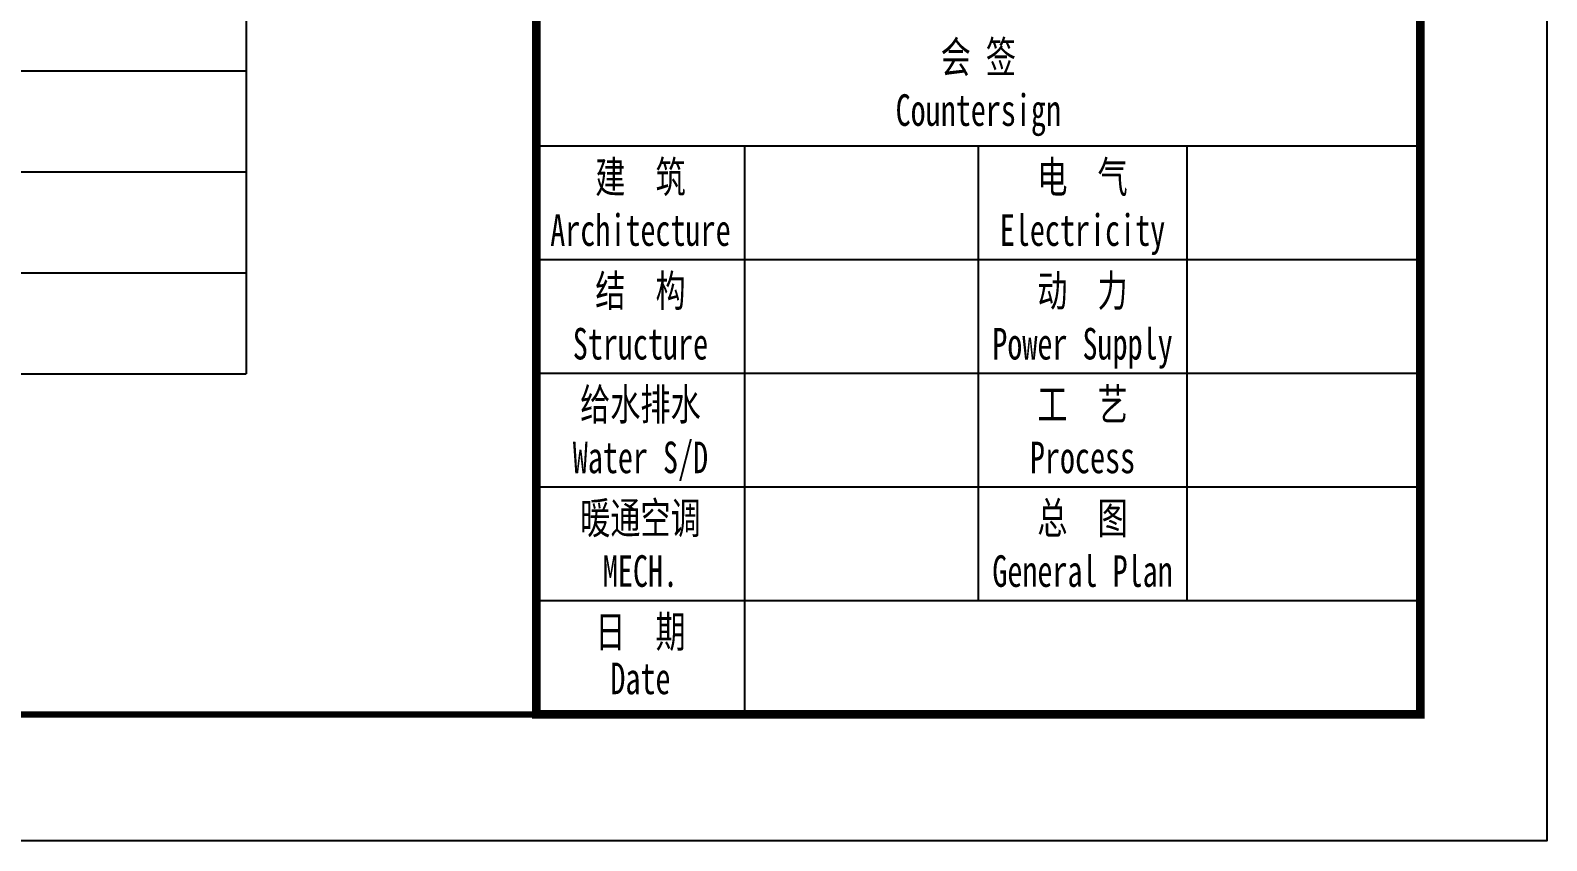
# Model space of a CAD drawing. Extents: x 180850 to 1400258, y 48356 to 327067.
# Drawn here: x 296947 to 305435, y 178987 to 183524 of the extents above; entities that cross this region are included whole.
import ezdxf
from ezdxf.enums import TextEntityAlignment as Align

# ---------------------------------------------------------------- set-up
doc = ezdxf.new("R2010")
doc.units = 0
doc.header["$LTSCALE"] = 1000
for name, color, linetype in [('BORDER', 7, 'Continuous'), ('PUB_TITLE', 4, 'Continuous'), ('TK', 4, 'Continuous')]:
    doc.layers.add(name, color=color, linetype=linetype)
doc.styles.add('_gyy_title_ST', font='', dxfattribs={"width": 0.8})
doc.styles.get('_gyy_title_ST').set_extended_font_data('SimSun')

msp = doc.modelspace()

# ---------------------------------------------------------------- linework, layer by layer
at = {"layer": 'BORDER', "const_width": 35.35}
msp.add_lwpolyline([(247738.49, 179694.41), (247738.49, 220280.27), (304728.39, 220280.27), (304728.39, 179694.41)], close=True, dxfattribs=at)
at = {"layer": 'PUB_TITLE'}
for p, q in [((304728.39, 182876.23), (299778.89, 182876.23)), ((300945.56, 182876.23), (300945.56, 179694.41)), ((302253.64, 182876.23), (302253.64, 180330.78)), ((303420.3, 182876.23), (303420.3, 180330.78)), ((304728.39, 182239.87), (299778.89, 182239.87)), ((304728.39, 181603.51), (299778.89, 181603.51)), ((304728.39, 180967.14), (299778.89, 180967.14)), ((304728.39, 180330.78), (299778.89, 180330.78))]:
    msp.add_line(p, q, dxfattribs=at)
msp.add_lwpolyline([(245970.81, 178987.34), (245970.81, 220987.34), (305435.46, 220987.34), (305435.46, 178987.34)], close=True, dxfattribs=at)
at = {"layer": 'PUB_TITLE', "const_width": 49.49}
msp.add_lwpolyline([(299778.89, 220280.27), (304728.39, 220280.27), (304728.39, 179694.41), (299778.89, 179694.41)], close=True, dxfattribs=at)
at = {"layer": 'TK'}
for p, q in [((298154.6, 217506.72), (298154.6, 181600.35)), ((283212.15, 183297.32), (298154.6, 183297.32)), ((283212.15, 182731.66), (298154.6, 182731.66)), ((283212.15, 182166), (298154.6, 182166)), ((282512.62, 181600.35), (298154.6, 181600.35))]:
    msp.add_line(p, q, dxfattribs=at)

# ---------------------------------------------------------------- texts
at = {"layer": 'PUB_TITLE', "style": '_gyy_title_ST', "width": 0.7}
for s, height, p in [('会 签', 176.767, (302253.64, 183286.33)), ('Countersign', 176.7675, (302253.64, 182989.36)), ('建  筑', 176.767, (300362.22, 182614.62)), ('电  气', 176.767, (302836.97, 182614.62)), ('Architecture', 176.7675, (300362.22, 182317.65)), ('Electricity', 176.7675, (302836.97, 182317.65)), ('结  构', 176.767, (300362.22, 181978.25)), ('动  力', 176.767, (302836.97, 181978.25)), ('Structure', 176.767, (300362.22, 181681.29)), ('Power Supply', 176.7675, (302836.97, 181681.29)), ('给水排水', 176.767, (300362.22, 181341.89)), ('工  艺', 176.767, (302836.97, 181341.89)), ('Water S/D', 176.767, (300362.22, 181044.92)), ('Process', 176.767, (302836.97, 181044.92)), ('暖通空调', 176.767, (300362.22, 180705.53)), ('总  图', 176.767, (302836.97, 180705.53)), ('MECH.', 176.767, (300362.22, 180408.56)), ('General Plan', 176.7675, (302836.97, 180408.56)), ('日  期', 176.767, (300362.22, 180069.16)), ('Date', 176.767, (300362.22, 179807.55))]:
    msp.add_text(s, height=height, dxfattribs=at).set_placement(p, align=Align.CENTER)

doc.saveas('drawing.dxf')
